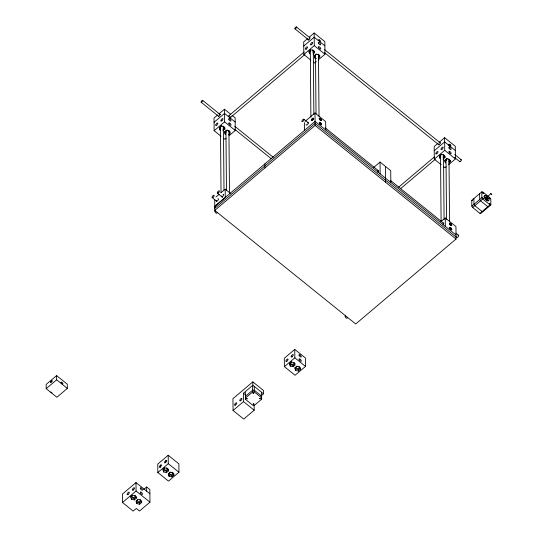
<?xml version="1.0" encoding="UTF-8"?>
<svg xmlns="http://www.w3.org/2000/svg" width="538" height="538" viewBox="0 0 538 538"><rect width="100%" height="100%" fill="white"/><g stroke="black" fill="none" stroke-linecap="round" stroke-linejoin="round"><path stroke-width="0.81" d="M245.483 399.371L245.483 397.999L252.631 391.953L254.286 391.92L261.636 397.844L261.636 399.209L254.487 405.255L252.84 405.296L245.483 399.371L245.436 392.444M245.469 397.656L245.469 396.291L252.618 390.245L254.266 390.205L261.623 396.129L261.616 397.501M490.864 193.572L491.772 194.716L490.864 193.572L485.881 198.226M308.321 39.032L308.355 38.985A1.271 0.504 -51.1 0 0 308.335 40.041L308.516 40A1.271 0.504 -51.1 0 0 309.404 39.247L309.585 38.978A1.271 0.504 -51.1 0 0 309.579 37.969M307.406 38.729L303.714 41.85L303.829 54.479L310.735 60.048M309.249 37.162L314.165 33L324.844 41.608L324.959 54.237L318.193 59.96M217.708 114.957L214.016 118.078L214.131 130.707L221.037 136.275M218.939 113.915L224.474 109.227L230.755 114.291M303.755 46.06L314.205 37.209L324.885 45.817M214.057 122.287L224.507 113.437L235.187 122.045M228.899 115.704L304.152 51.984M303.829 54.479L314.279 45.629L314.165 33M214.131 130.707L224.581 121.857L224.474 109.227M229.746 118.111L304.999 54.392M313.008 52.69L314.548 51.386M222.799 129.355L224.85 127.614L224.864 129.033L222.813 130.768M313.022 54.103L314.562 52.798L313.775 50.471L310.93 49.873L308.879 51.614L309.673 53.941L309.128 50.975M318.348 56.994L319.888 55.69M229.168 132.785L230.19 131.918M318.361 58.407L319.902 57.102L319.115 54.775L316.27 54.177L314.219 55.918L315.006 58.245L316.431 58.541M228.663 134.635L230.203 133.33L229.417 131.003L226.572 130.404L224.521 132.146L225.314 134.473L224.776 131.507M316.351 61.527L314.501 63.087L313.25 62.072M226.034 138.273L224.81 139.315L223.552 138.3M229.114 135.67L235.261 130.465L235.146 117.835L232.006 115.307M305.154 121.312L314.992 112.98L325.672 121.588L325.746 130.008M215.973 196.955L219.047 194.352M220.889 192.792L225.193 189.147L230.849 193.707M214.729 206.363L315.066 121.4L456.016 234.985M214.817 206.417L225.267 197.567L225.193 189.147M214.749 208.388L315.086 123.424L456.036 237.009M440.965 221.609L445.269 217.964L455.942 226.565L456.056 239.027L355.712 323.99L214.763 210.405L315.107 125.441L314.992 112.98M56.611 375.605L46.16 384.455L46.201 388.665L56.88 397.266L67.331 388.416L67.29 384.206L56.611 375.605L56.651 379.815L46.201 388.665M373.641 167.486L380.05 162.059L390.722 170.667L390.83 182.456M437.865 143.424L434.179 146.544L434.287 159.174L441.2 164.742M439.095 142.382L444.63 137.694L455.309 146.302L455.417 158.932L448.658 164.662M434.213 150.754L444.664 141.904L455.343 150.512M398.651 187.17L434.361 156.935M434.287 159.174L444.738 150.324L444.63 137.694M400.776 188.495L435.208 159.342M442.962 157.822L445.013 156.081L445.027 157.499L442.976 159.235M448.813 161.689L450.353 160.385L450.367 161.797L448.826 163.101M446.197 166.74L444.966 167.782L443.709 166.767M261.004 395.968L263.512 393.843L263.486 390.48L252.806 381.872L232.947 398.685L233.055 410.474L243.727 419.082L254.178 410.232L254.138 404.872M149.88 493.756L135.993 482.573L122.408 494.072L122.482 502.492L133.162 511.1L136.296 508.444L139.497 511.026L149.954 502.176L149.84 489.546L146.639 486.964L143.565 489.567M168.206 455.249L157.755 464.099L157.829 472.519L168.502 481.12L178.959 472.27L178.885 463.85L168.206 455.249L168.28 463.669L157.829 472.519M294.77 349.397L284.32 358.247L284.394 366.667L295.073 375.268L305.523 366.418L305.45 357.999L294.77 349.397L294.844 357.817L284.394 366.667M233.055 410.474L243.506 401.624L243.432 393.204L252.84 385.242L252.806 381.872M471.772 200.351L481.806 191.851L482.647 191.884L489.943 197.762L490.797 199.094L490.844 204.897L480.811 213.391L479.97 213.364L472.673 207.48L471.819 206.148L471.772 200.351L472.613 200.378M471.819 206.148L481.86 197.648L481.806 191.851M122.482 502.492L136.067 490.992L135.993 482.573M472.673 207.48L482.707 198.979L490.004 204.864L490.844 204.897M134.305 499.896L134.292 498.484L136.343 496.749L136.356 498.161L134.305 499.896L131.46 499.304L130.673 496.971L132.725 495.236L135.563 495.828L136.356 498.161M166.511 472.572L166.498 471.16L168.549 469.425L168.562 470.837L166.511 472.572L163.673 471.981L162.879 469.647L164.931 467.912L167.775 468.504L168.562 470.837M293.075 366.721L295.127 364.986L294.34 362.652L291.502 362.061L289.444 363.796L290.238 366.129L293.075 366.721L293.062 365.309L295.12 363.574M479.97 213.364L490.004 204.864M139.645 504.2L139.631 502.788L141.682 501.046L141.696 502.465L139.645 504.2L136.8 503.608L136.013 501.275L138.064 499.54L140.902 500.132L141.696 502.465M171.851 476.876L171.837 475.464L173.888 473.722L173.902 475.141L171.851 476.876L169.013 476.285L168.219 473.951L170.27 472.216L173.115 472.808L173.902 475.141M298.415 371.025L298.402 369.613L300.453 367.878L300.466 369.29L298.415 371.025L295.577 370.433L294.784 368.1L296.835 366.365L299.679 366.956L300.466 369.29M487.65 199.08L487.32 199.127A1.365 0.545 49.7 0 1 486.332 198.394L485.942 197.809A1.453 0.578 49.7 0 1 485.848 196.948L486.177 196.901M488.672 206.74L487.831 206.706L480.535 200.829L479.681 199.49L479.627 193.693M482.936 211.595L482.095 211.562L474.798 205.684L473.944 204.346L473.897 198.549M485.565 197.244L485.753 197.258A1.365 0.545 49.7 0 1 486.5 197.728M486.594 198.946L486.581 198.213M485.162 195.819L484.314 195.819A3.389 1.352 49.7 0 0 484.328 197.688L485.175 199.053A3.181 1.271 49.7 0 0 487.495 200.923L488.336 200.93A3.389 1.352 49.7 0 0 488.645 200.244M289.7 363.163L290.224 364.717L293.062 365.309M295.039 367.461L295.564 369.014L298.402 369.613M163.135 469.008L163.66 470.568L166.498 471.16M168.468 473.312L168.999 474.866L171.837 475.464M130.922 496.332L131.447 497.892L134.292 498.484M136.262 500.636L136.786 502.189L139.631 502.788M296.384 26.927L310.123 37.996M324.515 49.597L440.313 142.913M454.704 154.507L461.248 159.779M294.945 28.83L308.678 39.899M324.38 52.549L438.867 144.809M454.57 157.466L459.802 161.682M444.738 150.324L455.417 158.932M314.279 45.629L324.959 54.237M325.12 127.735L378.759 170.963M390.534 180.452L443.52 223.149M455.948 233.169L458.564 235.274M315.107 125.441L456.056 239.027M303.836 119.234L308.415 122.926M202.618 100.371L220.277 114.601M234.669 126.201L273.27 157.304M201.172 102.267L218.838 116.504M234.541 129.154L271.172 158.676M224.581 121.857L235.261 130.465M217.426 193.189L222.665 197.406M212.201 197.648L216.78 201.34M294.844 357.817L305.523 366.418M252.84 385.242L263.512 393.843M243.432 393.204L245.315 394.724M243.506 401.624L254.178 410.232M168.28 463.669L178.959 472.27M56.651 379.815L67.331 388.416M136.067 490.992L149.954 502.176M487.172 197.628L487.562 198.213M487.899 197.332L488.753 198.704A3.389 1.352 49.7 0 1 488.766 200.566L487.919 200.566A3.181 1.271 49.7 0 1 485.599 198.697L484.751 197.325A3.389 1.352 49.7 0 1 484.738 195.462L485.585 195.462A3.181 1.271 49.7 0 1 487.341 196.693M487.475 197.695L487.959 198.374M481.86 197.648L482.707 198.979M486.964 198.28L487.139 198.576A1.453 0.578 49.7 0 1 487.307 199.302M450.367 161.797L449.573 159.47L446.735 158.871L444.684 160.613L445.471 162.94L444.933 159.974M445.027 157.499L444.233 155.166L441.395 154.574L439.344 156.309L440.131 158.643L439.593 155.67M314.468 55.279L315.006 58.245M224.864 129.033L224.077 126.699L221.232 126.107L219.181 127.842L219.975 130.176L219.437 127.203M449.001 159.288L449.546 221.811M446.009 159.322L446.533 219.349M445.269 217.964L445.343 226.384M443.514 154.541L444.079 219.565M440.528 155.408L441.106 221.266M385.544 178.192L385.578 182.234M385.383 166.363L385.49 178.152M380.05 162.059L380.151 173.848M318.489 54.701L319.027 116.396M315.503 54.735L316.021 113.928M313.311 50.438L313.869 114.628M310.318 50.471L310.903 117.163M304.548 122.597L304.616 130.25M295.564 369.014L295.577 370.433M290.224 364.717L290.238 366.129M264.898 163.882L264.938 167.923M261.589 392.283L261.636 399.209M254.232 386.358L254.286 391.92M252.584 386.392L252.631 391.953M228.932 130.902L229.477 193.424M225.947 130.936L226.458 190.122M223.445 126.638L223.996 189.995M220.459 126.672L221.031 192.53M214.756 199.531L214.763 210.405M168.999 474.866L169.013 476.285M165.623 460.784L165.637 462.552M163.66 470.568L163.673 471.981M160.506 465.121L160.519 466.883M146.639 486.964L146.672 491.174M136.786 502.189L136.8 503.608M131.447 497.892L131.46 499.304M172.032 472.115A1.567 1.298 -0.5 0 1 172.362 473.837A1.567 1.298 -0.5 0 1 170.324 474.281A1.567 1.298 -0.5 0 1 169.591 472.653M169.732 472.425A1.567 1.298 -0.5 0 1 170.163 472.061M166.693 467.811A1.567 1.298 -0.5 0 1 167.022 469.533A1.567 1.298 -0.5 0 1 164.984 469.977A1.567 1.298 -0.5 0 1 164.251 468.349M164.399 468.121A1.567 1.298 -0.5 0 1 164.823 467.757M134.601 495.222A1.567 1.298 -0.5 0 1 134.789 496.89A1.567 1.298 -0.5 0 1 132.819 497.32A1.567 1.298 -0.5 0 1 131.992 495.794M132.113 495.559A1.567 1.298 -0.5 0 1 132.382 495.249M139.941 499.526A1.567 1.298 -0.5 0 1 139.961 501.355A1.567 1.298 -0.5 0 1 137.741 501.382A1.567 1.298 -0.5 0 1 137.721 499.553M460.736 159.9A1.197 0.477 -51.1 0 1 461.335 160.223A1.197 0.477 -51.1 0 1 460.313 161.568A1.197 0.477 -51.1 0 1 459.714 161.239M438.645 143.996A1.271 0.504 -51.1 0 0 438.793 144.742L438.981 144.695A1.271 0.504 -51.1 0 0 439.869 143.942L440.05 143.673A1.271 0.504 -51.1 0 0 440.044 142.664L439.855 142.704A1.271 0.504 -51.1 0 0 439.64 142.812M230.472 116.699A1.271 0.511 49.7 0 1 230.425 117.708A1.271 0.511 49.7 0 1 229.101 116.504A1.271 0.511 49.7 0 1 229.376 115.704M218.367 115.986A1.271 0.504 -51.1 0 0 218.636 116.269L218.818 116.228A1.271 0.504 -51.1 0 0 219.706 115.475L219.894 115.206A1.271 0.504 -51.1 0 0 219.881 114.197L219.699 114.238A1.271 0.504 -51.1 0 0 219.484 114.345M318.032 54.082A1.567 1.298 -0.5 0 1 318.274 55.905M315.55 55.488A1.567 1.298 -0.5 0 1 316.041 54.103M312.692 49.778A1.567 1.298 -0.5 0 1 312.834 51.695M310.729 51.803A1.567 1.298 -0.5 0 1 310.702 49.805M228.556 130.485A1.567 1.298 -0.5 0 1 228.892 131.561M226.256 132.254A1.567 1.298 -0.5 0 1 227.332 130.028M223.216 126.188A1.567 1.298 -0.5 0 1 223.021 128.01M220.809 127.856A1.567 1.298 -0.5 0 1 221.999 125.724M448.712 158.952A1.567 1.298 -0.5 0 1 448.968 160.27M446.311 160.627A1.567 1.298 -0.5 0 1 447.34 158.502M443.373 154.655A1.567 1.298 -0.5 0 1 443.056 156.558M440.878 156.222A1.567 1.298 -0.5 0 1 440.629 155.253M440.857 154.783A1.567 1.298 -0.5 0 1 442.001 154.204M51.991 392.901A1.271 0.511 49.7 0 1 50.888 391.899M216.901 212.792A1.493 0.599 49.7 0 1 216.141 213.149A1.493 0.599 49.7 0 1 214.85 211.569A1.493 0.599 49.7 0 1 215.442 211.01M377.71 170.802A1.567 0.625 -51.1 0 1 378.597 170.882A1.567 0.625 -51.1 0 1 377.824 172.429M443.003 223.27A1.567 0.625 -51.1 0 1 443.789 223.458A1.567 0.625 -51.1 0 1 443.016 224.965M457.946 235.388A1.493 0.592 -51.1 0 1 458.638 235.886A1.493 0.592 -51.1 0 1 457.287 237.554A1.493 0.592 -51.1 0 1 456.675 236.949M214.918 207.56A1.493 0.599 49.7 0 1 214.911 206.767M307.501 122.711A1.567 0.625 -51.1 0 1 308.254 123.162A1.567 0.625 -51.1 0 1 306.949 124.903A1.567 0.625 -51.1 0 1 306.115 124.567M223.028 194.4A1.567 0.625 -51.1 0 1 223.633 195.052A1.567 0.625 -51.1 0 1 222.207 196.74A1.567 0.625 -51.1 0 1 221.602 196.088M217.903 198.778A1.567 0.625 -51.1 0 1 218.361 199.591A1.567 0.625 -51.1 0 1 216.881 201.212A1.567 0.625 -51.1 0 1 216.417 200.398M347.165 317.669A1.493 0.599 49.7 0 1 346.533 318.187A1.493 0.599 49.7 0 1 345.181 316.653A1.493 0.599 49.7 0 1 345.638 315.947M486.177 196.969A1.365 0.545 49.7 0 1 486.661 197.217M487.65 198.287A1.453 0.578 49.7 0 1 487.737 199.147M298.993 366.654A1.567 1.298 -0.5 0 1 298.321 368.436A1.567 1.298 -0.5 0 1 296.196 367.831A1.567 1.298 -0.5 0 1 296.996 366.089M293.654 362.35A1.567 1.298 -0.5 0 1 292.988 364.132A1.567 1.298 -0.5 0 1 290.856 363.527A1.567 1.298 -0.5 0 1 291.663 361.785M246.532 398.591C247.171 400.097 247.877 397.508 246.532 398.591M253.042 393.076C253.687 394.583 254.387 391.994 253.042 393.076M253.163 403.937C253.808 405.444 254.514 402.854 253.163 403.937M259.679 398.423C260.318 399.929 261.024 397.34 259.679 398.423M482.653 192.752L483.265 193.438L482.653 192.752M482.7 197.984L483.312 198.67L482.7 197.984M489.311 198.112L489.916 198.804L489.311 198.112M489.358 203.344L489.963 204.036L489.358 203.344M50.955 381.361L50.767 381.63A1.271 0.504 -51.1 0 0 50.78 382.646L50.962 382.605A1.271 0.504 -51.1 0 0 51.85 381.852L52.031 381.583A1.271 0.504 -51.1 0 0 52.025 380.568L51.843 380.608A1.271 0.504 -51.1 0 0 50.955 381.361M165.496 462.667A1.567 0.625 -51.1 0 0 166.639 460.474A1.567 0.625 -51.1 0 0 164.756 461.866A1.567 0.625 -51.1 0 0 165.496 462.667M160.27 467.092A1.567 0.625 -51.1 0 0 161.413 464.899A1.567 0.625 -51.1 0 0 159.53 466.291A1.567 0.625 -51.1 0 0 160.27 467.092M140.405 488.679A1.567 0.625 49.7 0 0 142.348 490.192A1.567 0.625 49.7 0 0 141.312 488.067A1.567 0.625 49.7 0 0 140.405 488.679M128.057 494.415A1.567 0.625 -51.1 0 0 129.207 492.223A1.567 0.625 -51.1 0 0 127.318 493.615A1.567 0.625 -51.1 0 0 128.057 494.415M140.445 492.889A1.567 0.625 49.7 0 0 142.382 494.402A1.567 0.625 49.7 0 0 141.346 492.277A1.567 0.625 49.7 0 0 140.445 492.889M133.283 489.99A1.567 0.625 -51.1 0 0 134.433 487.798A1.567 0.625 -51.1 0 0 132.543 489.19A1.567 0.625 -51.1 0 0 133.283 489.99M318.826 40.242A1.197 0.477 49.7 0 0 320.305 41.433A1.197 0.477 49.7 0 0 319.559 39.825A1.197 0.477 49.7 0 0 318.826 40.242M449.035 145.186A1.197 0.477 49.7 0 0 450.514 146.376A1.197 0.477 49.7 0 0 449.768 144.776A1.197 0.477 49.7 0 0 449.035 145.186M295.449 28.709A1.197 0.477 -51.1 0 0 296.472 27.021A1.197 0.477 -51.1 0 0 295.066 27.902A1.197 0.477 -51.1 0 0 295.449 28.709M449.217 144.883A1.271 0.511 49.7 0 0 450.783 146.148A1.271 0.511 49.7 0 0 449.99 144.44A1.271 0.511 49.7 0 0 449.217 144.883M201.683 102.153A1.197 0.477 -51.1 0 0 202.698 100.458A1.197 0.477 -51.1 0 0 201.299 101.339A1.197 0.477 -51.1 0 0 201.683 102.153M311.495 44.634A1.567 0.625 -51.1 0 0 312.639 42.435A1.567 0.625 -51.1 0 0 310.756 43.834A1.567 0.625 -51.1 0 0 311.495 44.634M306.27 49.059A1.567 0.625 -51.1 0 0 307.413 46.86A1.567 0.625 -51.1 0 0 305.53 48.259A1.567 0.625 -51.1 0 0 306.27 49.059M318.617 43.316A1.567 0.625 49.7 0 0 320.554 44.829A1.567 0.625 49.7 0 0 319.518 42.704A1.567 0.625 49.7 0 0 318.617 43.316M318.651 47.526A1.567 0.625 49.7 0 0 320.594 49.039A1.567 0.625 49.7 0 0 319.552 46.914A1.567 0.625 49.7 0 0 318.651 47.526M221.797 120.862A1.567 0.625 -51.1 0 0 222.94 118.663A1.567 0.625 -51.1 0 0 221.057 120.061A1.567 0.625 -51.1 0 0 221.797 120.862M216.572 125.287A1.567 0.625 -51.1 0 0 217.715 123.088A1.567 0.625 -51.1 0 0 215.832 124.486A1.567 0.625 -51.1 0 0 216.572 125.287M228.919 119.544A1.567 0.625 49.7 0 0 230.856 121.063A1.567 0.625 49.7 0 0 229.82 118.932A1.567 0.625 49.7 0 0 228.919 119.544M228.953 123.753A1.567 0.625 49.7 0 0 230.896 125.273A1.567 0.625 49.7 0 0 229.861 123.141A1.567 0.625 49.7 0 0 228.953 123.753M441.954 149.329A1.567 0.625 -51.1 0 0 443.104 147.13A1.567 0.625 -51.1 0 0 441.214 148.528A1.567 0.625 -51.1 0 0 441.954 149.329M436.728 153.754A1.567 0.625 -51.1 0 0 437.878 151.555A1.567 0.625 -51.1 0 0 435.988 152.953A1.567 0.625 -51.1 0 0 436.728 153.754M449.075 148.017A1.567 0.625 49.7 0 0 451.019 149.53A1.567 0.625 49.7 0 0 449.976 147.399A1.567 0.625 49.7 0 0 449.075 148.017M449.116 152.227A1.567 0.625 49.7 0 0 451.052 153.74A1.567 0.625 49.7 0 0 450.017 151.608A1.567 0.625 49.7 0 0 449.116 152.227M61.197 382.787A1.271 0.511 49.7 0 0 62.771 384.051A1.271 0.511 49.7 0 0 61.971 382.35A1.271 0.511 49.7 0 0 61.197 382.787M212.987 197.419A1.493 0.592 -51.1 0 0 214.077 195.328A1.493 0.592 -51.1 0 0 212.281 196.659A1.493 0.592 -51.1 0 0 212.987 197.419M319.478 123.323A1.493 0.599 49.7 0 0 321.32 124.769A1.493 0.599 49.7 0 0 320.339 122.745A1.493 0.599 49.7 0 0 319.478 123.323A1.567 0.625 49.7 0 0 321.381 124.809A1.567 0.625 49.7 0 0 320.345 122.684A1.567 0.625 49.7 0 0 319.438 123.296M449.701 224.057A1.493 0.599 49.7 0 0 451.543 225.503A1.493 0.599 49.7 0 0 450.562 223.478A1.567 0.625 49.7 0 0 449.674 224.07A1.567 0.625 49.7 0 0 451.617 225.583A1.567 0.625 49.7 0 0 450.582 223.458A1.493 0.599 49.7 0 0 449.701 224.057M302.793 121.359A1.493 0.592 -51.1 0 0 303.883 119.275A1.493 0.592 -51.1 0 0 302.087 120.599A1.493 0.592 -51.1 0 0 302.793 121.359M449.714 228.28A1.567 0.625 49.7 0 0 451.651 229.793A1.567 0.625 49.7 0 0 450.615 227.668A1.567 0.625 49.7 0 0 449.714 228.28A1.493 0.599 49.7 0 0 451.611 229.746A1.493 0.599 49.7 0 0 450.622 227.722A1.493 0.599 49.7 0 0 449.761 228.307M312.296 120.377A1.493 0.592 -51.1 0 0 313.392 118.286A1.493 0.592 -51.1 0 0 311.589 119.618A1.493 0.592 -51.1 0 0 312.296 120.377A1.567 0.625 -51.1 0 0 313.425 118.205A1.567 0.625 -51.1 0 0 311.542 119.604A1.567 0.625 -51.1 0 0 312.282 120.404M319.471 119.133A1.493 0.599 49.7 0 0 321.314 120.579A1.493 0.599 49.7 0 0 320.332 118.555A1.493 0.599 49.7 0 0 319.471 119.133A1.567 0.625 49.7 0 0 321.341 120.599A1.567 0.625 49.7 0 0 320.305 118.474A1.567 0.625 49.7 0 0 319.404 119.086M218.22 192.96A1.493 0.592 -51.1 0 0 219.309 190.869A1.493 0.592 -51.1 0 0 217.513 192.201A1.493 0.592 -51.1 0 0 218.22 192.96M235.489 405.053A1.567 0.625 -51.1 0 0 236.639 402.854A1.567 0.625 -51.1 0 0 234.75 404.253A1.567 0.625 -51.1 0 0 235.489 405.053M240.721 400.628A1.567 0.625 -51.1 0 0 241.865 398.429A1.567 0.625 -51.1 0 0 239.982 399.828A1.567 0.625 -51.1 0 0 240.721 400.628M292.06 356.815A1.567 0.625 -51.1 0 0 293.203 354.623A1.567 0.625 -51.1 0 0 291.32 356.015A1.567 0.625 -51.1 0 0 292.06 356.815M286.835 361.24A1.567 0.625 -51.1 0 0 287.978 359.048A1.567 0.625 -51.1 0 0 286.095 360.44A1.567 0.625 -51.1 0 0 286.835 361.24M299.182 355.504A1.567 0.625 49.7 0 0 301.119 357.017A1.567 0.625 49.7 0 0 300.083 354.892A1.567 0.625 49.7 0 0 299.182 355.504M299.215 359.714A1.567 0.625 49.7 0 0 301.159 361.227A1.567 0.625 49.7 0 0 300.123 359.102A1.567 0.625 49.7 0 0 299.215 359.714"/></g></svg>
